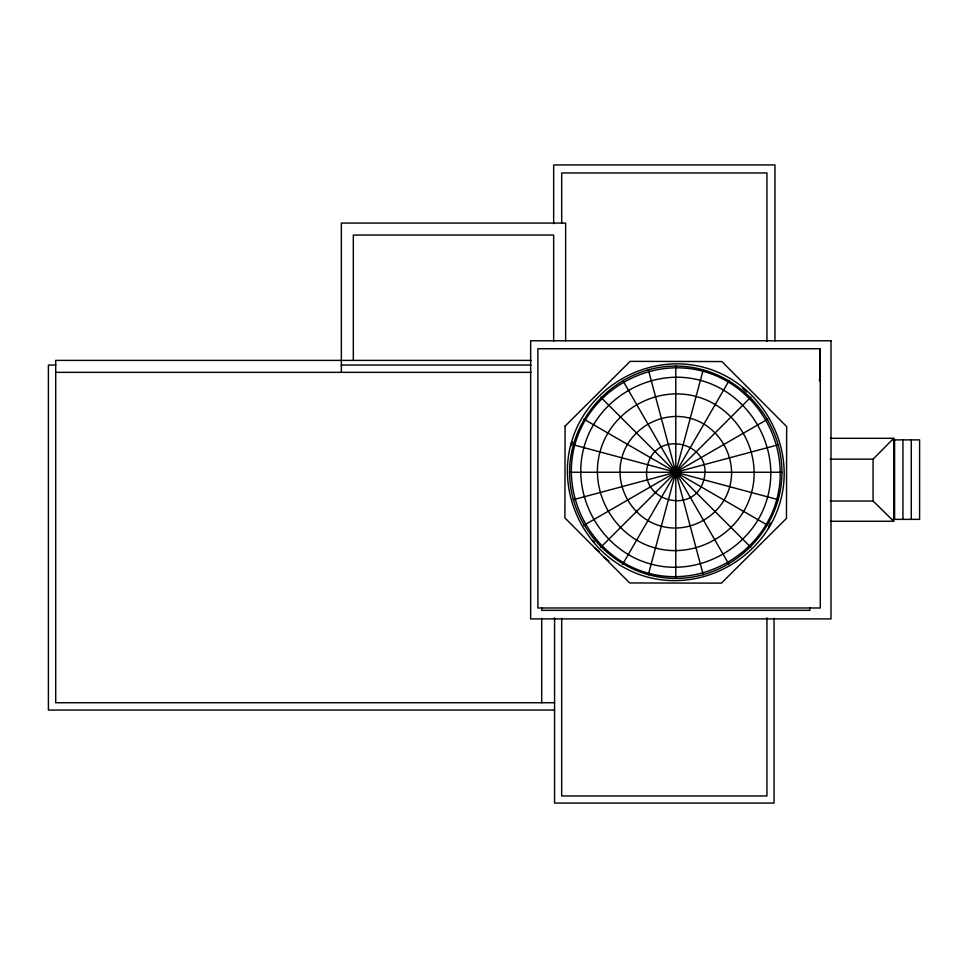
<?xml version="1.0" encoding="UTF-8"?>
<svg xmlns="http://www.w3.org/2000/svg" width="968" height="968" viewBox="0 0 968 968"><rect width="100%" height="100%" fill="white"/><g stroke="black" fill="none" stroke-linecap="round" stroke-linejoin="round"><path stroke-width="1.45" d="M569.607 472.251C569.535 415.066 618.588 366.001 675.785 366.073C732.97 366.001 782.023 415.066 781.95 472.251C782.023 529.436 732.97 578.489 675.785 578.416C618.588 578.489 569.535 529.436 569.607 472.251L781.95 472.251M648.306 574.798L703.264 369.691M768.386 528.359L770.286 522.901M570.66 446.139L572.632 442.098M622.69 564.199L729.146 380.533M893.718 438.31L893.718 521.256L873.075 501.025L873.075 459.159L893.718 438.31L830.326 438.31M600.704 547.319L750.853 397.17M583.837 525.334L767.733 419.156M573.225 499.73L778.332 444.772M819.872 381.162L819.739 348.746M531.154 360.386L55.708 360.386L55.708 702.744L554.567 702.744M55.708 365.045L48.4 365.045L48.4 710.052L554.567 710.052M341.353 365.045L530.96 365.045M55.708 372.353L531.166 372.353M819.17 380.073L820.283 380.073M892.786 439.883L919.6 439.883L919.6 519.368L892.786 519.368M830.157 459.159L873.075 459.159M830.157 501.025L873.075 501.025M830.326 521.256L893.718 521.256M573.225 444.772L778.332 499.73M583.837 419.156L767.733 525.334M604.044 557.217L608.836 560.895M594.473 547.61L599.119 551.445M592.416 540.41L594.485 542.14M600.704 397.17L750.853 547.319M742.42 387.72L744.295 389.814M743.993 388.93L746.57 392.016M622.69 380.303L728.868 564.199M648.306 369.691L703.264 574.798M911.263 439.883L911.263 519.368M902.926 439.883L902.926 519.368M894.589 439.883L894.589 519.368M809.853 607.989L809.853 610.336L541.705 610.336L541.705 607.989M774.969 340.845L774.969 164.935L553.66 164.935L553.66 223.717M774.061 618.37L774.061 803.065L554.567 803.065L554.567 617.79M766.946 341.438L766.946 172.957L561.682 172.957L561.682 223.221M766.946 617.826L766.946 795.95L561.682 795.95L561.682 618.383M675.785 366.073L675.785 578.416M565.627 340.869L565.627 223.076L341.353 223.076L341.353 372.353M553.66 341.353L553.66 235.042L353.32 235.042L353.32 360.386M541.705 618.395L541.705 702.744M565.094 426.126L564.901 517.904L629.66 582.942L721.438 583.135L786.476 518.364L786.657 426.586L721.898 361.56L630.12 361.366L565.094 426.126M570.914 444.155C555.717 500.613 591.182 562.045 647.677 577.11C704.147 592.319 765.579 556.842 780.644 500.347C795.853 443.889 760.376 382.445 703.881 367.38C647.423 352.183 585.979 387.648 570.914 444.155M574.738 445.171C560.085 499.573 594.267 558.778 648.705 573.286C703.107 587.939 762.312 553.756 776.82 499.319C791.473 444.917 757.291 385.724 702.853 371.204C648.451 356.563 589.258 390.733 574.738 445.171M583.898 447.627C570.418 496.717 601.902 551.264 651.161 564.126C700.251 577.618 754.798 546.121 767.66 496.862C781.152 447.773 749.655 393.238 700.396 380.364C651.307 366.884 596.772 398.368 583.898 447.627M600.003 451.947C588.883 492.434 614.849 537.409 655.481 548.033C695.968 559.153 740.943 533.174 751.555 492.555C762.687 452.068 736.708 407.08 696.089 396.469C655.59 385.349 610.614 411.315 600.003 451.947M621.831 457.791C613.918 486.614 632.406 518.642 661.325 526.193C690.148 534.106 722.176 515.617 729.727 486.698C737.64 457.876 719.151 425.859 690.232 418.297C661.41 410.384 629.394 428.872 621.831 457.791M647.749 464.737C637.622 501.037 694.431 516.259 703.809 479.765C713.936 443.465 657.127 428.243 647.749 464.737M831.004 340.76L530.645 340.76L530.645 618.891L831.004 618.891L831.004 340.76M820.283 348.746L537.881 348.746L537.881 607.989L820.283 607.989L820.283 348.746"/></g></svg>
